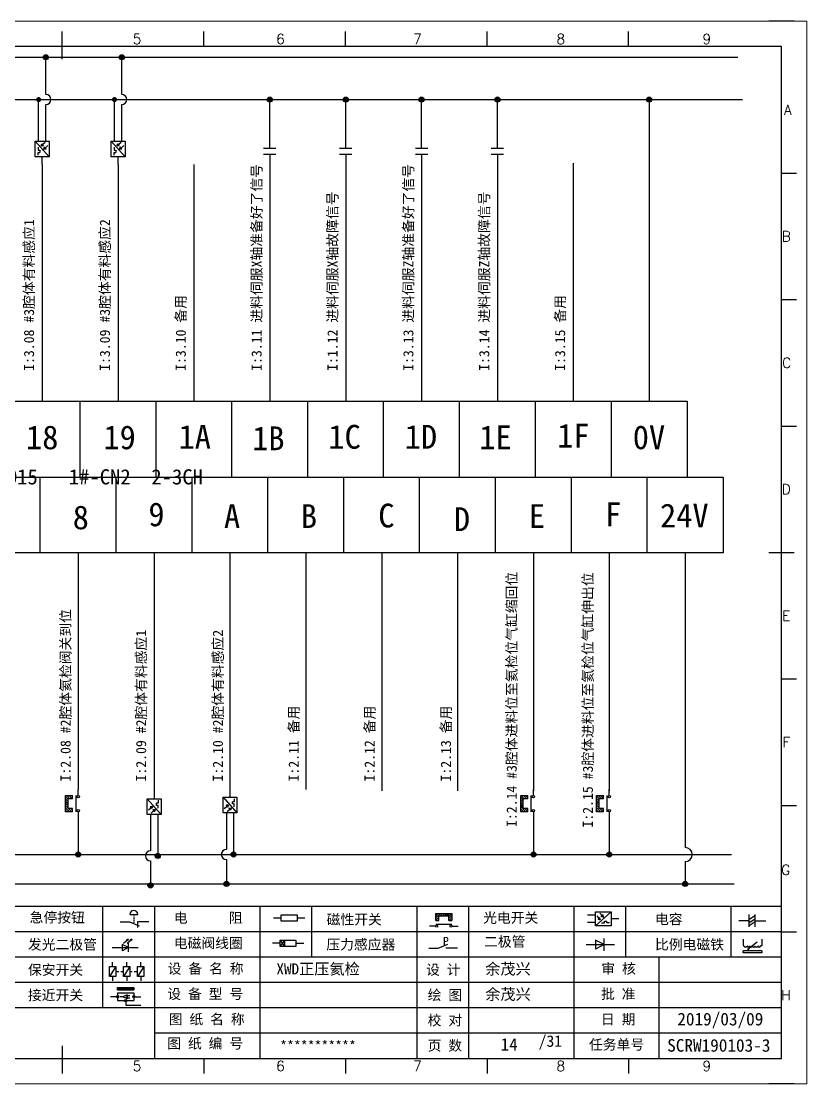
# Model space of a CAD drawing. Header units: millimetres. Extents: x -300 to 54435, y -106 to 60527.
# Drawn here: x 592.8 to 748.1, y 1594.4 to 1804.4 of the extents above; entities that cross this region are included whole.
import ezdxf
from ezdxf.enums import TextEntityAlignment as Align

# ---------------------------------------------------------------- set-up
doc = ezdxf.new("R2010")
doc.units = ezdxf.units.MM
doc.layers.add('AE_BOR', color=1, linetype='Continuous')
doc.styles.get("Standard").update_dxf_attribs({"font": ''})
doc.styles.add('WD', font='romans.shx', dxfattribs={"width": 0.8, "bigfont": 'gbcbig.shx'})
doc.styles.add('汉字', font='')
doc.styles.get('Standard').set_extended_font_data('SimSun')
doc.styles.get('汉字').set_extended_font_data('新宋体')

# ---------------------------------------------------------------- blocks, each defined once
blk = doc.blocks.new('磁性开关')
at = {"linetype": 'ByBlock'}
h = blk.add_hatch(dxfattribs=at)
h.set_pattern_fill('ANSI31', color=256, scale=0.1, style=0)
h.paths.add_polyline_path([(-1910.88, -776.69), (-1910.88, -775.29), (-1907.69, -775.29), (-1907.69, -776.69), (-1908.31, -776.69), (-1908.31, -775.79), (-1910.25, -775.79), (-1910.25, -776.69)])
for p, q in [((-1910.88, -776.69), (-1910.88, -775.29)), ((-1910.88, -775.29), (-1907.69, -775.29)), ((-1910.88, -776.69), (-1910.25, -776.69)), ((-1910.25, -776.69), (-1910.25, -775.79)), ((-1910.25, -775.79), (-1908.31, -775.79)), ((-1908.31, -776.69), (-1908.31, -775.79)), ((-1908.31, -776.69), (-1907.69, -776.69)), ((-1907.69, -775.29), (-1907.69, -776.69)), ((-1910.91, -777.81), (-1912.09, -777.81)), ((-1910.88, -777.39), (-1907.69, -777.39)), ((-1907.66, -777.81), (-1906.48, -777.81))]:
    blk.add_line(p, q, dxfattribs=at)
for centre in [(-1910.68, -777.81), (-1907.88, -777.81)]:
    blk.add_circle(centre, 0.225, dxfattribs=at)
blk = doc.blocks.new('常开触点')
at = {"linetype": 'ByBlock'}
for p, q in [((-1853.82, -782.99), (-1853.82, -780.56)), ((-1852.6, -782.99), (-1852.6, -780.56)), ((-1853.82, -781.77), (-1855.88, -781.77)), ((-1852.6, -781.77), (-1850.55, -781.77))]:
    blk.add_line(p, q, dxfattribs=at)
blk = doc.blocks.new('光电开关')
at = {"linetype": 'ByBlock'}
h = blk.add_hatch(dxfattribs=at)
h.set_pattern_fill('ANSI31', color=256, scale=0.01, style=0)
h.set_pattern_definition([(45, (0.172267, 0), (-0.0224506403, 0.0224506403), [])])
h.paths.add_polyline_path([(-1882.44, -776.34), (-1882.5, -775.91), (-1882.68, -776.07)])
h.paths.add_polyline_path([(-1882.86, -776.23), (-1882.44, -776.34), (-1882.68, -776.07)])
h.paths.add_polyline_path([(-1883.05, -776.88), (-1883.11, -776.45), (-1883.29, -776.61)])
h.paths.add_polyline_path([(-1883.47, -776.77), (-1883.05, -776.88), (-1883.29, -776.61)])
for p, q in [((-1884.01, -775.96), (-1885.56, -775.96)), ((-1880.91, -775.3), (-1884.01, -778.05)), ((-1883.75, -776.09), (-1883.05, -776.88)), ((-1883.11, -776.45), (-1883.47, -776.77)), ((-1883.05, -776.88), (-1883.47, -776.77)), ((-1883.14, -775.55), (-1882.44, -776.34)), ((-1883.05, -776.88), (-1883.11, -776.45)), ((-1882.5, -775.91), (-1882.86, -776.23)), ((-1882.44, -776.34), (-1882.86, -776.23)), ((-1882.44, -776.34), (-1882.5, -775.91)), ((-1879.37, -776.67), (-1880.91, -776.67)), ((-1884.01, -777.39), (-1885.56, -777.39)), ((-1882.78, -777.47), (-1882.23, -777.47)), ((-1882.23, -777.47), (-1882.23, -777.14)), ((-1882.23, -777.14), (-1881.78, -777.14)), ((-1881.78, -777.47), (-1881.78, -777.14)), ((-1881.23, -777.47), (-1881.78, -777.47))]:
    blk.add_line(p, q, dxfattribs=at)
blk.add_lwpolyline([(-1884.01, -775.3), (-1880.91, -775.3), (-1880.91, -778.05), (-1884.01, -778.05)], close=True, dxfattribs=at)
blk = doc.blocks.new('电磁阀线圈')
at = {"linetype": 'ByBlock'}
for p, q in [((-1854.61, -796.54), (-1856.17, -796.54)), ((-1854.61, -795.92), (-1853.75, -797.16)), ((-1853.75, -795.92), (-1854.61, -797.16)), ((-1853.75, -795.92), (-1853.75, -797.16)), ((-1851.53, -796.54), (-1849.97, -796.54))]:
    blk.add_line(p, q, dxfattribs=at)
blk.add_lwpolyline([(-1854.61, -795.92), (-1851.53, -795.92), (-1851.53, -797.16), (-1854.61, -797.16)], close=True, dxfattribs=at)
blk = doc.blocks.new('压力感应器')
at = {"linetype": 'ByBlock'}
for p, q in [((-1815.59, -777.73), (-1813.71, -776.93)), ((-1817.44, -777.73), (-1815.59, -777.73)), ((-1811.78, -777.73), (-1814.05, -777.73))]:
    blk.add_line(p, q, dxfattribs=at)
at = {"linetype": 'ByBlock', "insert": (-1814.65, -775.48), "char_height": 1.68, "width": 1.2242, "attachment_point": 1}
blk.add_mtext('{\\fNSimSun|b0|i0|c134|p49;P}', dxfattribs=at)
blk = doc.blocks.new('二极管')
at = {"linetype": 'ByBlock'}
for p, q in [((-1787.52, -776.77), (-1781.92, -776.77)), ((-1783.97, -776.77), (-1785.69, -775.9)), ((-1785.69, -775.9), (-1785.69, -777.65)), ((-1783.97, -776.77), (-1785.69, -777.65)), ((-1783.97, -777.99), (-1783.97, -775.56))]:
    blk.add_line(p, q, dxfattribs=at)
blk = doc.blocks.new('电容')
at = {"linetype": 'ByBlock'}
for p, q in [((-1756.08, -782.99), (-1756.08, -780.56)), ((-1754.86, -780.79), (-1756.08, -781.55)), ((-1754.86, -782.99), (-1754.86, -780.56)), ((-1756.08, -781.77), (-1758.13, -781.77)), ((-1754.86, -781.44), (-1756.08, -782.2)), ((-1754.86, -781.99), (-1756.08, -782.75)), ((-1754.86, -781.77), (-1752.81, -781.77))]:
    blk.add_line(p, q, dxfattribs=at)
blk = doc.blocks.new('发光二极管')
at = {"linetype": 'ByBlock'}
for p, q in [((-1755.78, -785.92), (-1754.89, -785.14)), ((-1754.89, -785.14), (-1755.2, -785.22)), ((-1755.2, -785.22), (-1755.01, -785.43)), ((-1755.08, -785.92), (-1754.18, -785.14)), ((-1754.89, -785.14), (-1755.01, -785.43)), ((-1754.18, -785.14), (-1754.49, -785.22)), ((-1754.49, -785.22), (-1754.31, -785.43)), ((-1754.18, -785.14), (-1754.31, -785.43)), ((-1758.01, -786.77), (-1752.89, -786.77)), ((-1754.84, -786.77), (-1756.04, -786.16)), ((-1756.04, -786.16), (-1756.04, -787.39)), ((-1754.84, -786.77), (-1756.04, -787.39)), ((-1754.84, -787.63), (-1754.84, -785.92))]:
    blk.add_line(p, q, dxfattribs=at)
blk = doc.blocks.new('比例电磁阀')
at = {"linetype": 'ByBlock'}
for p, q in [((-1757.26, -775.38), (-1757.26, -776.71)), ((-1757.26, -776.71), (-1757.05, -776.71)), ((-1754.5, -775.98), (-1756.35, -777.44)), ((-1753.58, -776.71), (-1753.8, -776.71)), ((-1753.58, -775.38), (-1753.58, -776.71)), ((-1753.6, -777.73), (-1757.25, -777.73)), ((-1757.25, -778.13), (-1757.25, -777.73)), ((-1753.6, -778.13), (-1757.25, -778.13)), ((-1756.35, -777.44), (-1756.25, -777.25)), ((-1756.35, -777.44), (-1756.15, -777.38)), ((-1756.15, -777.38), (-1756.25, -777.25)), ((-1753.6, -777.73), (-1753.6, -778.13))]:
    blk.add_line(p, q, dxfattribs=at)
for centre in [(-1756.78, -776.71), (-1756.24, -776.71), (-1755.7, -776.71), (-1755.15, -776.71), (-1754.61, -776.71), (-1754.07, -776.71)]:
    blk.add_arc(centre, 0.271, 180, 0, dxfattribs=at)
blk = doc.blocks.new('保安开关')
at = {"linetype": 'ByBlock'}
for p, q in [((-1757.33, -790.79), (-1758.6, -792.81)), ((-1757.96, -790.79), (-1757.96, -789.97)), ((-1754.54, -790.79), (-1755.81, -792.81)), ((-1755.17, -790.79), (-1755.17, -789.97)), ((-1751.75, -790.79), (-1753.02, -792.81)), ((-1752.39, -790.79), (-1752.39, -789.97)), ((-1757.96, -792.81), (-1757.96, -793.62)), ((-1757.33, -791.8), (-1756.72, -791.8)), ((-1756.35, -791.8), (-1755.89, -791.8)), ((-1755.17, -792.81), (-1755.17, -793.62)), ((-1754.52, -791.8), (-1754.06, -791.8)), ((-1753.69, -791.8), (-1753.08, -791.8)), ((-1752.39, -792.81), (-1752.39, -793.62))]:
    blk.add_line(p, q, dxfattribs=at)
for points in [[(-1758.6, -790.79), (-1757.33, -790.79), (-1757.33, -792.81), (-1758.6, -792.81)], [(-1755.81, -790.79), (-1754.54, -790.79), (-1754.54, -792.81), (-1755.81, -792.81)], [(-1753.02, -790.79), (-1751.75, -790.79), (-1751.75, -792.81), (-1753.02, -792.81)]]:
    blk.add_lwpolyline(points, close=True, dxfattribs=at)
blk = doc.blocks.new('接近开关')
at = {"linetype": 'ByBlock'}
h = blk.add_hatch(dxfattribs=at)
h.set_pattern_fill('ANSI31', color=256, scale=0.01, style=0)
h.set_pattern_definition([(45, (-89.131516, -30.795668), (-0.0224506403, 0.0224506403), [])])
h.paths.add_polyline_path([(-1516.96, -1123.35), (-1516.96, -1122.85), (-1513.76, -1122.85), (-1513.76, -1123.35)])
for p, q in [((-1516.96, -1123.35), (-1516.96, -1122.85)), ((-1516.96, -1122.85), (-1513.76, -1122.85)), ((-1516.96, -1123.35), (-1513.76, -1123.35)), ((-1513.76, -1122.85), (-1513.76, -1123.35)), ((-1517.18, -1124.71), (-1518.36, -1124.71)), ((-1516.96, -1123.95), (-1513.76, -1123.95)), ((-1516.96, -1123.95), (-1516.96, -1125.47)), ((-1516.96, -1125.47), (-1513.76, -1125.47)), ((-1515.91, -1124.71), (-1516.45, -1124.71)), ((-1515.11, -1124.31), (-1515.91, -1124.71)), ((-1515.11, -1125.11), (-1515.91, -1124.71)), ((-1515.33, -1124.53), (-1515.17, -1124.53)), ((-1515.33, -1124.88), (-1515.17, -1124.88)), ((-1515.25, -1124.45), (-1515.25, -1124.61)), ((-1515.11, -1124.31), (-1515.11, -1125.11)), ((-1515.11, -1124.48), (-1514.58, -1124.48)), ((-1515.11, -1124.94), (-1514.58, -1124.94)), ((-1513.76, -1123.95), (-1513.76, -1125.47)), ((-1513.54, -1124.71), (-1512.36, -1124.71)), ((-1515.36, -1125.69), (-1515.36, -1126.36)), ((-1515.36, -1126.36), (-1512.36, -1126.36))]:
    blk.add_line(p, q, dxfattribs=at)
for centre in [(-1516.96, -1124.71), (-1515.36, -1125.47), (-1513.76, -1124.71)]:
    blk.add_circle(centre, 0.225, dxfattribs=at)
blk = doc.blocks.new('电阻')
at = {"linetype": 'ByBlock'}
for p, q in [((-3.09, 0), (-1.57, 0)), ((1.57, 0), (3.09, 0))]:
    blk.add_line(p, q, dxfattribs=at)
blk.add_lwpolyline([(-1.57, 0.63), (1.57, 0.63), (1.57, -0.63), (-1.57, -0.63)], close=True, dxfattribs=at)
blk = doc.blocks.new('急停按钮')
at = {"linetype": 'ByBlock'}
for p, q in [((-1.86, 0), (0, 0)), ((0, 0), (1.88, -0.81)), ((0.06, 1.45), (1.61, 1.45)), ((0.83, 1.45), (0.83, 1.24)), ((0.83, 1.07), (0.83, 0.85)), ((0.83, 0.68), (0.83, 0.47)), ((0.83, 0.29), (0.83, 0.08)), ((3.81, 0), (1.54, 0)), ((1.54, 0), (1.54, -1.15)), ((0.83, -0.09), (0.83, -0.24))]:
    blk.add_line(p, q, dxfattribs=at)
blk.add_arc((0.83, 1.45), 0.774, 0, 180)

msp = doc.modelspace()

# ---------------------------------------------------------------- hatches: boundary and pattern name
at = {"lineweight": -2}
h = msp.add_hatch(color=0, dxfattribs=at)
edge = h.paths.add_edge_path()
edge.add_arc((597.672, 1797.247), 0.5, 0, 360)
h = msp.add_hatch(color=0, dxfattribs=at)
edge = h.paths.add_edge_path()
edge.add_arc((612.672, 1797.247), 0.5, 0, 360)
h = msp.add_hatch(color=0, dxfattribs=at)
edge = h.paths.add_edge_path()
edge.add_arc((596.246, 1788.883), 0.5, 0, 360)
h = msp.add_hatch(color=0, dxfattribs=at)
edge = h.paths.add_edge_path()
edge.add_arc((611.246, 1788.883), 0.5, 0, 360)
h = msp.add_hatch(color=0, dxfattribs=at)
edge = h.paths.add_edge_path()
edge.add_arc((641.959, 1788.883), 0.5, 0, 360)
h = msp.add_hatch(color=0, dxfattribs=at)
edge = h.paths.add_edge_path()
edge.add_arc((656.959, 1788.883), 0.5, 0, 360)
h = msp.add_hatch(color=0, dxfattribs=at)
edge = h.paths.add_edge_path()
edge.add_arc((671.959, 1788.883), 0.5, 0, 360)
h = msp.add_hatch(color=0, dxfattribs=at)
edge = h.paths.add_edge_path()
edge.add_arc((686.959, 1788.883), 0.5, 0, 360)
h = msp.add_hatch(color=0, dxfattribs=at)
edge = h.paths.add_edge_path()
edge.add_arc((716.959, 1788.883), 0.5, 0, 360)
h = msp.add_hatch(color=0, dxfattribs=at)
edge = h.paths.add_edge_path()
edge.add_arc((604.084, 1639.671), 0.5, 0, 360)
h = msp.add_hatch(color=0, dxfattribs=at)
edge = h.paths.add_edge_path()
edge.add_arc((634.796, 1639.671), 0.5, 0, 360)
h = msp.add_hatch(color=0, dxfattribs=at)
edge = h.paths.add_edge_path()
edge.add_arc((694.084, 1639.671), 0.5, 0, 360)
h = msp.add_hatch(color=0, dxfattribs=at)
edge = h.paths.add_edge_path()
edge.add_arc((709.084, 1639.671), 0.5, 0, 360)
h = msp.add_hatch(color=0, dxfattribs=at)
edge = h.paths.add_edge_path()
edge.add_arc((619.796, 1639.388), 0.5, 0, 360)
h = msp.add_hatch(color=0, dxfattribs=at)
edge = h.paths.add_edge_path()
edge.add_arc((618.371, 1633.571), 0.5, 0, 360)
h = msp.add_hatch(color=0, dxfattribs=at)
edge = h.paths.add_edge_path()
edge.add_arc((633.371, 1633.854), 0.5, 0, 360)
h = msp.add_hatch(color=0, dxfattribs=at)
edge = h.paths.add_edge_path()
edge.add_arc((724.084, 1633.854), 0.5, 0, 360)

# ---------------------------------------------------------------- linework, layer by layer
at = {"color": 7}
for p, q in [((743.121, 1799.361), (456.121, 1799.361)), ((743.121, 1599.361), (743.121, 1799.361)), ((461.151, 1599.361), (740.651, 1599.361)), ((581.918, 1599.361), (641.868, 1599.361)), ((641.868, 1599.361), (710.653, 1599.361))]:
    msp.add_line(p, q, dxfattribs=at)
at = {"color": 0, "lineweight": -2}
for p, q in [((467.746, 1797.247), (734.499, 1797.247)), ((597.672, 1789.883), (597.672, 1797.247)), ((612.672, 1789.883), (612.672, 1797.247)), ((468.63, 1788.883), (735.383, 1788.883)), ((596.246, 1782.218), (596.246, 1788.883)), ((597.672, 1782.218), (597.672, 1787.883)), ((611.246, 1782.218), (611.246, 1788.883)), ((612.672, 1782.218), (612.672, 1787.883)), ((641.959, 1781.356), (641.959, 1788.883)), ((656.959, 1781.356), (656.959, 1788.883)), ((671.959, 1781.356), (671.959, 1788.883)), ((686.959, 1781.356), (686.959, 1788.883)), ((716.959, 1788.883), (716.959, 1729.277)), ((596.959, 1776.028), (596.959, 1729.277)), ((611.959, 1776.028), (611.959, 1729.277)), ((626.959, 1776.028), (626.959, 1729.277)), ((641.959, 1776.028), (641.959, 1729.277)), ((656.959, 1776.028), (656.959, 1729.277)), ((671.959, 1776.028), (671.959, 1729.277)), ((686.959, 1776.311), (686.959, 1729.277)), ((701.959, 1776.311), (701.959, 1729.277)), ((709.459, 1729.277), (709.459, 1714.277)), ((469.459, 1714.277), (731.584, 1714.277)), ((596.584, 1699.277), (596.584, 1714.277)), ((611.584, 1699.277), (611.584, 1714.277)), ((626.584, 1699.277), (626.584, 1714.277)), ((641.584, 1699.277), (641.584, 1714.277)), ((656.584, 1699.277), (656.584, 1714.277)), ((671.584, 1699.277), (671.584, 1714.277)), ((686.584, 1699.277), (686.584, 1714.277)), ((701.584, 1699.277), (701.584, 1714.277)), ((716.584, 1714.277), (716.584, 1714.277)), ((716.584, 1699.277), (716.584, 1714.277)), ((604.084, 1699.277), (604.084, 1652.527)), ((619.084, 1699.277), (619.084, 1652.244)), ((634.084, 1699.277), (634.084, 1652.527)), ((649.084, 1699.277), (649.084, 1652.527)), ((664.084, 1699.277), (664.084, 1652.244)), ((679.084, 1699.277), (679.084, 1652.244)), ((694.084, 1699.277), (694.084, 1652.244)), ((709.084, 1699.277), (709.084, 1652.244)), ((724.084, 1699.277), (724.084, 1641.066)), ((604.084, 1646.915), (604.084, 1639.671)), ((694.084, 1646.915), (694.084, 1639.671)), ((709.084, 1646.915), (709.084, 1639.671)), ((618.371, 1646.054), (618.371, 1640.388)), ((619.796, 1646.054), (619.796, 1639.388)), ((633.371, 1646.337), (633.371, 1640.671)), ((634.796, 1646.337), (634.796, 1639.671)), ((467.262, 1639.671), (733.252, 1639.671)), ((618.371, 1638.388), (618.371, 1633.571)), ((633.371, 1638.671), (633.371, 1633.854)), ((724.084, 1638.277), (724.084, 1633.854)), ((467.025, 1633.854), (733.778, 1633.854))]:
    msp.add_line(p, q, dxfattribs=at)
at = {"color": 7, "linetype": 'ByBlock'}
for p, q in [((743.121, 1629.361), (456.121, 1629.361)), ((743.121, 1624.361), (456.121, 1624.361)), ((743.121, 1619.361), (456.121, 1619.361)), ((743.121, 1614.361), (456.121, 1614.361)), ((743.121, 1609.361), (456.121, 1609.361)), ((743.121, 1604.361), (619.144, 1604.361))]:
    msp.add_line(p, q, dxfattribs=at)
at = {"color": 7, "lineweight": -2}
for p, q in [((608.907, 1629.361), (608.907, 1609.361)), ((619.144, 1629.361), (619.144, 1599.446)), ((639.955, 1629.361), (639.955, 1619.361)), ((650.193, 1629.361), (650.193, 1619.361)), ((671.003, 1629.361), (671.003, 1619.361)), ((681.241, 1629.361), (681.241, 1619.361)), ((702.051, 1629.361), (702.051, 1619.361)), ((712.289, 1629.361), (712.289, 1619.361)), ((733.099, 1629.361), (733.099, 1619.361)), ((639.955, 1619.361), (639.955, 1599.446)), ((671.003, 1619.361), (671.003, 1599.361)), ((681.241, 1619.361), (681.241, 1599.361)), ((702.051, 1619.361), (702.051, 1599.361)), ((718.904, 1619.361), (718.904, 1599.361))]:
    msp.add_line(p, q, dxfattribs=at)
at = {"color": 7, "ltscale": 2}
for p, q in [((743.121, 1599.361), (743.121, 1620.807)), ((710.653, 1599.361), (740.651, 1599.361)), ((710.653, 1599.361), (743.121, 1599.361))]:
    msp.add_line(p, q, dxfattribs=at)
at = {"color": 0, "lineweight": -2}
for points in [[(589.459, 1729.277), (604.459, 1729.277)], [(604.459, 1729.277), (619.459, 1729.277)], [(604.459, 1714.277), (604.459, 1729.277)], [(619.459, 1729.277), (634.459, 1729.277)], [(619.459, 1714.277), (619.459, 1729.277)], [(634.459, 1729.277), (649.459, 1729.277)], [(634.459, 1714.277), (634.459, 1729.277)], [(649.459, 1729.277), (664.459, 1729.277)], [(649.459, 1714.277), (649.459, 1729.277)], [(664.459, 1729.277), (679.459, 1729.277)], [(664.459, 1714.277), (664.459, 1729.277)], [(679.459, 1729.277), (694.459, 1729.277)], [(679.459, 1714.277), (679.459, 1729.277)], [(694.459, 1729.277), (709.459, 1729.277)], [(694.459, 1714.277), (694.459, 1729.277)], [(709.459, 1729.277), (724.459, 1729.277), (724.459, 1714.277)], [(731.584, 1714.277), (731.584, 1699.277), (716.584, 1699.277)], [(596.584, 1699.277), (581.584, 1699.277)], [(611.584, 1699.277), (596.584, 1699.277)], [(626.584, 1699.277), (611.584, 1699.277)], [(641.584, 1699.277), (626.584, 1699.277)], [(656.584, 1699.277), (641.584, 1699.277)], [(671.584, 1699.277), (656.584, 1699.277)], [(686.584, 1699.277), (671.584, 1699.277)], [(701.584, 1699.277), (686.584, 1699.277)], [(716.584, 1699.277), (701.584, 1699.277)]]:
    msp.add_lwpolyline(points, dxfattribs=at)
for centre in [(597.672, 1797.247), (612.672, 1797.247), (641.959, 1788.883), (656.959, 1788.883), (671.959, 1788.883), (686.959, 1788.883), (716.959, 1788.883), (604.084, 1639.671), (634.796, 1639.671), (694.084, 1639.671), (709.084, 1639.671), (619.796, 1639.388), (618.371, 1633.571), (633.371, 1633.854), (724.084, 1633.854)]:
    msp.add_circle(centre, 0.5, dxfattribs=at)
for centre, start, end in [((597.672, 1788.883), 270, 90), ((612.672, 1788.883), 270, 90), ((618.371, 1639.388), 90, 270), ((633.371, 1639.671), 90, 270)]:
    msp.add_arc(centre, 1, start, end, dxfattribs=at)
at = {"color": 0, "ltscale": 2}
msp.add_arc((724.084, 1639.671), 1.394, 270, 90, dxfattribs=at)
at = {"layer": 'AE_BOR', "color": 7, "lineweight": 15}
for p, q in [((451.118, 1804.361), (748.118, 1804.361)), ((748.118, 1804.361), (748.118, 1594.361)), ((748.118, 1594.361), (451.118, 1594.361))]:
    msp.add_line(p, q, dxfattribs=at)
at = {"layer": 'AE_BOR', "color": 7, "lineweight": 30}
for p, q in [((745.651, 1804.361), (740.651, 1804.361)), ((600.901, 1796.861), (600.901, 1801.861)), ((740.621, 1699.361), (745.621, 1699.361)), ((600.901, 1601.861), (600.901, 1596.861)), ((600.901, 1599.361), (600.901, 1596.861)), ((745.651, 1594.361), (740.651, 1594.361))]:
    msp.add_line(p, q, dxfattribs=at)
at = {"layer": 'AE_BOR', "color": 7}
for p, q in [((600.901, 1799.361), (600.901, 1802.361)), ((628.901, 1799.361), (628.901, 1802.361)), ((656.901, 1799.361), (656.901, 1802.361)), ((684.901, 1799.361), (684.901, 1802.361)), ((712.901, 1799.361), (712.901, 1802.361)), ((743.121, 1774.361), (746.121, 1774.361)), ((743.121, 1749.361), (746.121, 1749.361)), ((743.121, 1724.361), (746.121, 1724.361)), ((743.121, 1674.361), (746.121, 1674.361)), ((743.121, 1649.361), (746.121, 1649.361)), ((743.121, 1624.361), (746.121, 1624.361)), ((600.901, 1599.361), (600.901, 1596.361)), ((628.901, 1599.361), (628.901, 1596.361)), ((656.901, 1599.361), (656.901, 1596.361)), ((684.901, 1599.361), (684.901, 1596.361)), ((712.901, 1599.361), (712.901, 1596.361))]:
    msp.add_line(p, q, dxfattribs=at)

# ---------------------------------------------------------------- block references
at = {"linetype": 'ByBlock'}
for name, p, rotation in [('光电开关', (1373.632, -103.338), 270), ('光电开关', (1388.632, -103.338), 270), ('常开触点', (1423.733, -74.52), 270), ('常开触点', (1438.733, -74.52), 270), ('常开触点', (1453.733, -74.52), 270), ('常开触点', (1468.733, -74.52), 270), ('磁性开关', (-173.73, 3559.003), 90), ('光电开关', (-157.59, 3531.609), 90), ('光电开关', (-142.59, 3531.892), 90), ('磁性开关', (-83.73, 3559.003), 90), ('磁性开关', (-68.73, 3559.003), 90)]:
    msp.add_blockref(name, p, dxfattribs=dict(at, rotation=rotation))
at = {"color": 7}
for name, p in [('急停按钮', (614.233, 1626.377)), ('电阻', (645.773, 1627.137))]:
    msp.add_blockref(name, p, dxfattribs=at)
at = {"color": 7, "linetype": 'ByBlock'}
for name, p in [('磁性开关', (2585.647, 2403.32)), ('光电开关', (2590.342, 2403.63)), ('电容', (2492.809, 2408.342)), ('压力感应器', (2490.841, 2398.877)), ('发光二极管', (2368.833, 2408.053)), ('电磁阀线圈', (2498.643, 2418.658)), ('二极管', (2492.03, 2398.635)), ('比例电磁阀', (2492.809, 2398.342)), ('保安开关', (2368.833, 2408.342)), ('接近开关', (2128.834, 2736.259))]:
    msp.add_blockref(name, p, dxfattribs=at)

# ---------------------------------------------------------------- texts
msp.add_text('14', height=2.5).set_placement((687.585, 1600.873))
at = {"color": 0, "lineweight": -2, "char_height": 2, "width": 71.79445, "attachment_point": 1, "rotation": 90}
for s, insert in [('{\\C256;I:3.11 进料伺服X轴准备好了信号}', (638.345, 1735.263)), ('{\\C256;I:3.13 进料伺服Z轴准备好了信号}', (668.345, 1735.263)), ('{\\C256;I:1.12 进料伺服X轴故障信号}', (653.345, 1735.263)), ('{\\C256;I:3.14 进料伺服Z轴故障信号}', (683.345, 1735.263)), ('{\\C256;I:3.08 #3腔体有料感应1}', (593.345, 1735.263)), ('{\\C256;I:3.09 #3腔体有料感应2}', (608.345, 1735.263)), ('{\\C256;I:3.10 备用}', (623.345, 1735.263)), ('{\\C256;I:3.15 备用}', (698.345, 1735.263)), ('{\\C256;I:2.14 #3腔体进料位至氦检位气缸缩回位}', (688.774, 1645.106)), ('{\\C256;I:2.15 #3腔体进料位至氦检位气缸伸出位}', (703.83, 1644.993)), ('{\\C256;I:2.08 #2腔体氦检阀关到位}', (600.568, 1654.103)), ('{\\C256;I:2.09 #2腔体有料感应1}', (615.51, 1654.103)), ('{\\C256;I:2.10 #2腔体有料感应2}', (630.682, 1654.103)), ('{\\C256;I:2.11 备用}', (645.678, 1654.103)), ('{\\C256;I:2.12 备用}', (660.674, 1654.103)), ('{\\C256;I:2.13 备用}', (675.764, 1654.103))]:
    msp.add_mtext(s, dxfattribs=dict(at, insert=insert))
at = {"color": 0, "lineweight": -2, "attachment_point": 1}
for s, insert, char_height, width in [('18', (593.759, 1724.478), 4.7064, 7.20347), ('19', (609.062, 1724.484), 4.7064, 7.20347), ('1A', (623.919, 1724.587), 4.7064, 7.20347), ('1B', (638.467, 1724.278), 4.7064, 7.20347), ('1C', (653.531, 1724.587), 4.7064, 7.20347), ('1D', (668.63, 1724.589), 4.7064, 7.20347), ('1E', (683.384, 1724.486), 4.7064, 7.20347), ('1F', (698.758, 1724.795), 4.7064, 7.20347), ('0V', (713.719, 1724.486), 4.7064, 7.20347), ('ID261-DO15   1#-CN2  2-3CH               ', (575.678, 1715.814), 3, 61.03402), ('8', (602.991, 1708.66), 4.706, 7.20347), ('9', (617.95, 1709.257), 4.706, 7.20347), ('A', (632.892, 1708.899), 4.706, 7.20347), ('B', (648.098, 1708.903), 4.706, 7.20347), ('C', (663.399, 1709.023), 4.706, 7.20347), ('D', (678.341, 1708.306), 4.706, 7.20347), ('E', (693.192, 1708.906), 4.706, 7.20347), ('F', (708.254, 1709.264), 4.706, 7.20347), ('24V', (719.109, 1709.025), 4.7064, 7.20347)]:
    msp.add_mtext(s, dxfattribs=dict(at, insert=insert, char_height=char_height, width=width))
at = {"color": 7, "char_height": 2, "attachment_point": 1, "style": '汉字'}
for s, insert in [('{\\fKaiTi_GB2312|b0|i0|c134|p49;急停按钮}', (594.472, 1628.24)), ('{\\fKaiTi_GB2312|b0|i0|c134|p49;电      阻}', (622.979, 1628.168)), ('{\\fKaiTi_GB2312|b0|i0|c134|p49;磁性开关}', (653.189, 1627.832)), ('{\\fKaiTi_GB2312|b0|i0|c134|p49;光电开关}', (684.14, 1628.169)), ('{\\fKaiTi_GB2312|b0|i0|c134|p49;电容}', (718.116, 1627.882)), ('{\\fKaiTi_GB2312|b0|i0|c134|p49;电磁阀线圈}', (622.979, 1623.168)), ('{\\fKaiTi_GB2312|b0|i0|c134|p49;二极管}', (684.322, 1623.453)), ('{\\fKaiTi_GB2312|b0|i0|c134|p49;发光二极管}', (594.139, 1622.882)), ('{\\fKaiTi_GB2312|b0|i0|c134|p49;压力感应器}', (653.137, 1622.892)), ('{\\fKaiTi_GB2312|b0|i0|c134|p49;比例电磁铁}', (718.116, 1622.882)), ('{\\fKaiTi_GB2312|b0|i0|c134|p49;保安开关}', (594.139, 1617.882)), ('{\\fKaiTi_GB2312|b0|i0|c134|p0;设 备 名 称}', (621.772, 1618.116)), ('{\\fKaiTi_GB2312|b0|i0|c134|p0;设 计}', (672.839, 1617.901)), ('{\\fKaiTi_GB2312|b0|i0|c134|p0;审 核}', (707.506, 1618.11)), ('{\\fKaiTi_GB2312|b0|i0|c134|p49;接近开关}', (594.139, 1612.882)), ('{\\fKaiTi_GB2312|b0|i0|c134|p0;设 备 型 号}', (621.697, 1613.116)), ('{\\fKaiTi_GB2312|b0|i0|c134|p0;绘 图}', (673.167, 1612.901)), ('{\\fKaiTi_GB2312|b0|i0|c134|p0;批 准}', (707.436, 1613.11)), ('{\\fKaiTi_GB2312|b0|i0|c134|p0;图 纸 名 称}', (621.981, 1608.116)), ('{\\fKaiTi_GB2312|b0|i0|c134|p0;校 对}', (673.167, 1607.901)), ('{\\fKaiTi_GB2312|b0|i0|c134|p0;日 期}', (707.436, 1608.11)), ('{\\fKaiTi_GB2312|b0|i0|c134|p0;图 纸 编 号}', (621.683, 1603.333)), ('{\\fKaiTi_GB2312|b0|i0|c134|p0;页 数}', (673.167, 1602.901)), ('{\\fKaiTi_GB2312|b0|i0|c134|p0;任务单号}', (705.06, 1603.11))]:
    msp.add_mtext(s, dxfattribs=dict(at, insert=insert))
at = {"color": 7, "char_height": 2.2, "attachment_point": 1}
for s, insert, width in [('{\\fKaiTi_GB2312|b0|i0|c134|p49;XWD\\fNSimSun|b0|i0|c134|p49;正}压氦检', (643.264, 1618.16), 26.57668), ('余茂兴', (684.55, 1618.16), 15.31746), ('余茂兴', (684.55, 1613.16), 15.31746)]:
    msp.add_mtext(s, dxfattribs=dict(at, insert=insert, width=width))
at = {"char_height": 2.5, "attachment_point": 1}
for s, width, insert in [('2019/03/09', 15.27785, (722.526, 1608.392)), ('SCRW190103-3', 16.39674, (720.524, 1603.195))]:
    msp.add_mtext_dynamic_manual_height_columns(s, width=width, gutter_width=12.5, heights=[0], dxfattribs=dict(at, insert=insert))
at = {"color": 7, "lineweight": -2, "insert": (651.479, 1601.861), "char_height": 2, "width": 31.04816, "attachment_point": 5}
msp.add_mtext('{\\C256;***********}', dxfattribs=at)
at = {"color": 7, "linetype": 'ByBlock', "lineweight": -2, "insert": (693.754, 1602.522), "char_height": 4.26888, "width": 20.81025, "attachment_point": 5}
msp.add_mtext('  {\\H0.53119x; /31}', dxfattribs=at)
at = {"layer": 'AE_BOR', "color": 7, "style": 'WD'}
for s, p in [('5', (615.712, 1799.861)), ('6', (644.057, 1799.861)), ('7', (671.155, 1799.861)), ('8', (699.485, 1799.861)), ('9', (728.349, 1799.861)), ('5', (615.712, 1596.861)), ('6', (644.057, 1596.861)), ('7', (671.155, 1596.861)), ('8', (699.485, 1596.861)), ('9', (728.349, 1596.861))]:
    msp.add_text(s, height=2, dxfattribs=at).set_placement(p, align=Align.CENTER)
for s, p in [('A', (745.145, 1786.861)), ('B', (744.954, 1761.861)), ('C', (745.05, 1736.861)), ('D', (744.954, 1711.861)), ('E', (744.859, 1686.861)), ('F', (744.859, 1661.861)), ('F', (744.859, 1661.861)), ('G', (744.859, 1636.642)), ('H', (744.954, 1611.861))]:
    msp.add_text(s, height=2, dxfattribs=at).set_placement(p, align=Align.MIDDLE_RIGHT)

doc.saveas('drawing.dxf')
